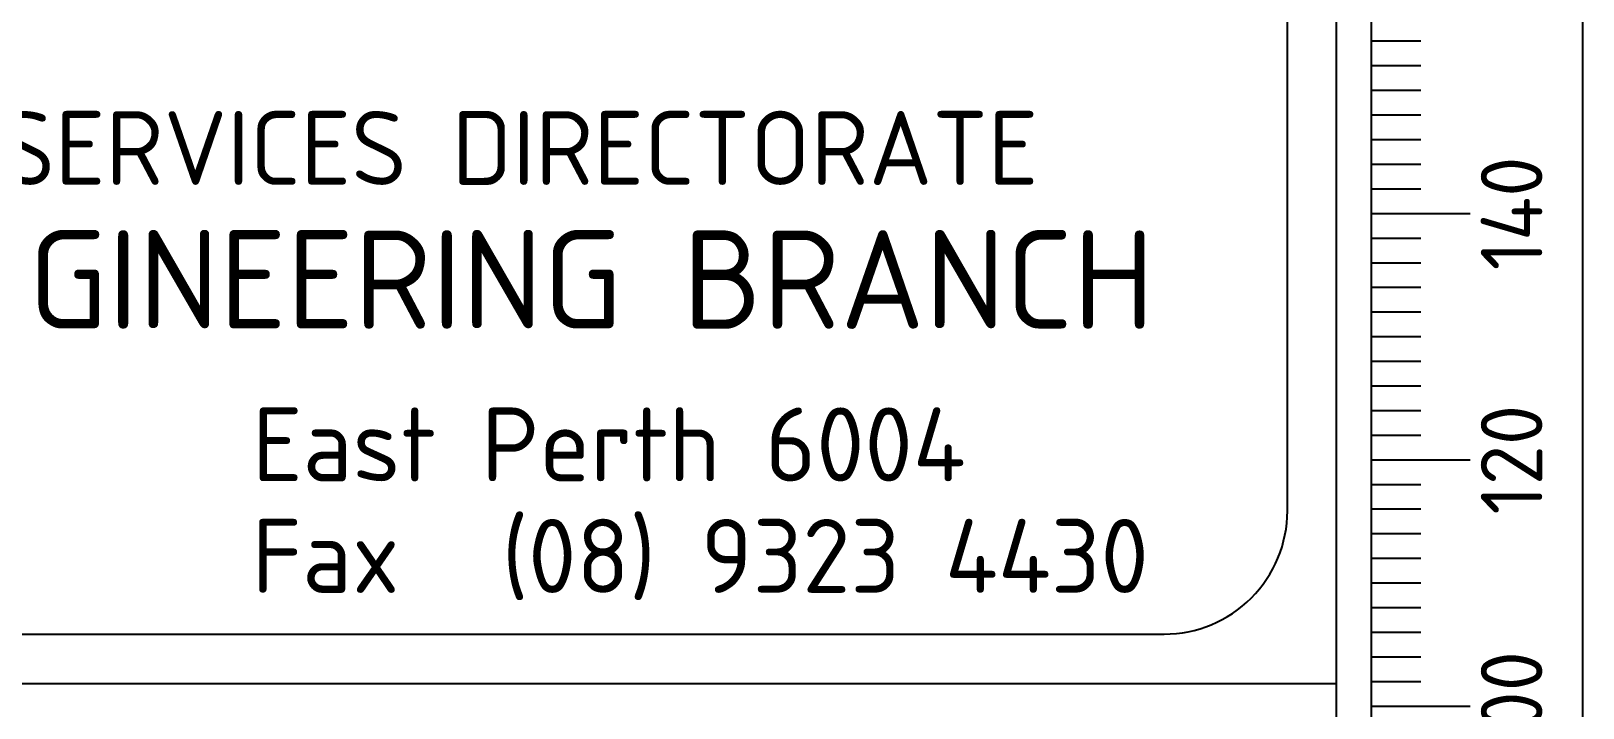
# Model space of a CAD drawing. Extents: x 0 to 420, y 0 to 297.
# Drawn here: x 384 to 415.5, y 82.34 to 96.08 of the extents above; entities that cross this region are included whole.
import ezdxf
from ezdxf.enums import TextEntityAlignment as Align

# ---------------------------------------------------------------- set-up
doc = ezdxf.new("R2010")
doc.units = 0
doc.layers.get('0').update_dxf_attribs({"linetype": 'CONTINUOUS'})
for name, color, linetype in [('L18', 4, 'CONTINUOUS'), ('L35', 3, 'CONTINUOUS'), ('TBLK18', 4, 'CONTINUOUS'), ('TBLK25', 1, 'CONTINUOUS'), ('TBLK35', 3, 'CONTINUOUS'), ('TBLK50', 7, 'CONTINUOUS')]:
    doc.layers.add(name, color=color, linetype=linetype)
doc.styles.add('ISO', font='iso3098b.shx')

# ---------------------------------------------------------------- blocks, each defined once
blk = doc.blocks.new('A3BBLK')
at = {"layer": 'TBLK50'}
blk.add_line((415.5, 4.5), (415.5, 292.5), dxfattribs=at)
blk = doc.blocks.new('a3_in_vtblk')
at = {"layer": 'TBLK35'}
for p, q in [((410.5, 37), (410.5, 292.5)), ((352.5, 82.841), (410.5, 82.841))]:
    blk.add_line(p, q, dxfattribs=at)
at = {"layer": 'TBLK50'}
blk.add_lwpolyline([(409.5, 86.341), (409.5, 104.182, 0.414214), (407, 106.682), (356, 106.682, 0.414214), (353.5, 104.182), (353.5, 86.341, 0.414214), (356, 83.841), (407, 83.841, 0.414214)], format="xyb", close=True, dxfattribs=at)
blk.add_blockref('A3BBLK', (0, 0))
at = {"layer": 'TBLK18', "style": 'ISO'}
blk.add_text('Fax', height=1.5, dxfattribs=at).set_placement((388.477, 84.677))
for tag, p, height in [('GROUND_SURVEY_STD.', (381.875, 126.105), 1.8), ('SURVEY_CAPTURE_DATE', (381.945, 122.605), 1.8), ('MAPPING_SURVEY_STD.', (381.945, 119.105), 1.8), ('MAPPING_CAPTURE_DATE', (381.945, 115.605), 1.8), ('PROJECT_ZONE', (381.945, 112.105), 1.8), ('HEIGHT_DATUM', (381.945, 108.605), 1.8), ('CLIENT_STREET_NAME', (355.514, 86.941), 1.5), ('CLIENT_SUBURB_POSTCODE', (388.488, 86.941), 1.5), ('CLIENT_TELEPHONE_NO.', (368.306, 84.677), 1.5), ('CLIENT_FAX_NO.', (393.555, 84.677), 1.5), ('STREET_NAME', (355.514, 62.1), 1.5), ('SUBURB_POSTCODE', (388.488, 62.1), 1.5), ('TELEPHONE_NO.', (368.306, 59.836), 1.5), ('FAX_NO.', (393.555, 59.836), 1.5)]:
    blk.add_attdef(tag, p, '', height=height, dxfattribs=at)
for tag, p in [('CLIENT_MR_DIRECTORATE', (381.5, 92.96)), ('MR_DIRECTORATE', (381.5, 68.119))]:
    blk.add_attdef(tag, text='', height=1.5, dxfattribs=at).set_placement(p, align=Align.CENTER)
at = {"layer": 'TBLK25', "style": 'ISO'}
for tag, height, p in [('CLIENT_MR__BRANCH', 2, (381.5, 90.04)), ('MR_BRANCH', 2, (381.5, 65.199)), ('ROAD_SECTION', 1.75, (384.5, 29.162)), ('SLK', 1.75, (384.5, 26.108)), ('CHAINAGE', 1.75, (384.5, 19.205))]:
    blk.add_attdef(tag, text='', height=height, dxfattribs=at).set_placement(p, align=Align.CENTER)
for tag, p, height in [('FILE_NUMBER', (371.773, 54.237), 2.5), ('DESIGNED_/_DRAWN', (371.773, 49.487), 2), ('VERIFIED', (371.773, 44.487), 2), ('APPROVED', (371.773, 39.487), 2), ('LOCAL_AUTHORITY', (370.48, 16.733), 1.25)]:
    blk.add_attdef(tag, p, '', height=height, dxfattribs=at)
at = {"layer": 'TBLK35', "style": 'ISO', "width": 0.9}
for tag, p in [('ROAD_PROJECT&NUMBER', (384.5, 32.231)), ('DRAWING_DESCRIPTION', (384.5, 22.288))]:
    blk.add_attdef(tag, text='', height=2.5, dxfattribs=at).set_placement(p, align=Align.CENTER)
at = {"layer": 'TBLK50', "style": 'ISO'}
blk.add_attdef('MRWA_DRG_NUMBER', (356.288, 6.085), '', height=5, dxfattribs=at)
blk = doc.blocks.new('sca4_3')
at = {"layer": 'L18'}
for p, q in [((-4.602, 11.512), (-4.602, 86.512)), ((-4.602, 50.012), (-3.602, 50.012)), ((-4.602, 49.512), (-3.602, 49.512)), ((-4.602, 49.012), (-3.602, 49.012)), ((-4.602, 48.512), (-3.602, 48.512)), ((-4.602, 48.012), (-3.602, 48.012)), ((-4.602, 47.512), (-3.602, 47.512)), ((-4.602, 47.012), (-3.602, 47.012)), ((-4.602, 46.512), (-2.602, 46.512)), ((-4.602, 46.012), (-3.602, 46.012)), ((-4.602, 45.512), (-3.602, 45.512)), ((-4.602, 45.012), (-3.602, 45.012)), ((-4.602, 44.512), (-3.602, 44.512)), ((-4.602, 44.012), (-3.602, 44.012)), ((-4.602, 43.512), (-3.602, 43.512)), ((-4.602, 43.012), (-3.602, 43.012)), ((-4.602, 42.512), (-3.602, 42.512)), ((-4.602, 42.012), (-3.602, 42.012)), ((-4.602, 41.512), (-2.602, 41.512)), ((-4.602, 41.012), (-3.602, 41.012)), ((-4.602, 40.512), (-3.602, 40.512)), ((-4.602, 40.012), (-3.602, 40.012)), ((-4.602, 39.512), (-3.602, 39.512)), ((-4.602, 39.012), (-3.602, 39.012)), ((-4.602, 38.512), (-3.602, 38.512)), ((-4.602, 38.012), (-3.602, 38.012)), ((-4.602, 37.512), (-3.602, 37.512)), ((-4.602, 37.012), (-3.602, 37.012)), ((-4.602, 36.512), (-2.602, 36.512))]:
    blk.add_line(p, q, dxfattribs=at)
at = {"layer": 'L18', "style": 'ISO'}
for s, p in [('140', (-1.135, 46.512)), ('120', (-1.135, 41.512)), ('100', (-1.135, 36.512))]:
    blk.add_text(s, height=1.25, rotation=90, dxfattribs=at).set_placement(p, align=Align.CENTER)

msp = doc.modelspace()

# ---------------------------------------------------------------- block references
at = {"color": 1}
ref = msp.add_blockref('a3_in_vtblk', (0, 0), dxfattribs=at)
ref.add_attrib('CLIENT_MR_DIRECTORATE', 'PLANNING AND TECHNICAL SERVICES DIRECTORATE', dxfattribs={"layer": 'TBLK18', "height": 1.5, "style": 'ISO'}).set_placement((381.499976, 92.95956), align=Align.CENTER)
ref.add_attrib('CLIENT_MR__BRANCH', 'ROAD AND TRAFFIC ENGINEERING BRANCH', dxfattribs={"layer": 'TBLK25', "height": 2, "style": 'ISO'}).set_placement((381.499976, 90.03993), align=Align.CENTER)
ref.add_attrib('CLIENT_FAX_NO.', '(08) 9323 4430', (393.555162, 84.677094), dxfattribs={"layer": 'TBLK18', "height": 1.5, "style": 'ISO'})
ref.add_attrib('CLIENT_SUBURB_POSTCODE', 'East Perth 6004', (388.4876, 86.940828), dxfattribs={"layer": 'TBLK18', "height": 1.5, "style": 'ISO'})
at = {"layer": 'L35'}
msp.add_blockref('sca4_3', (415.811741, 45.868454), dxfattribs=at)

doc.saveas('drawing.dxf')
